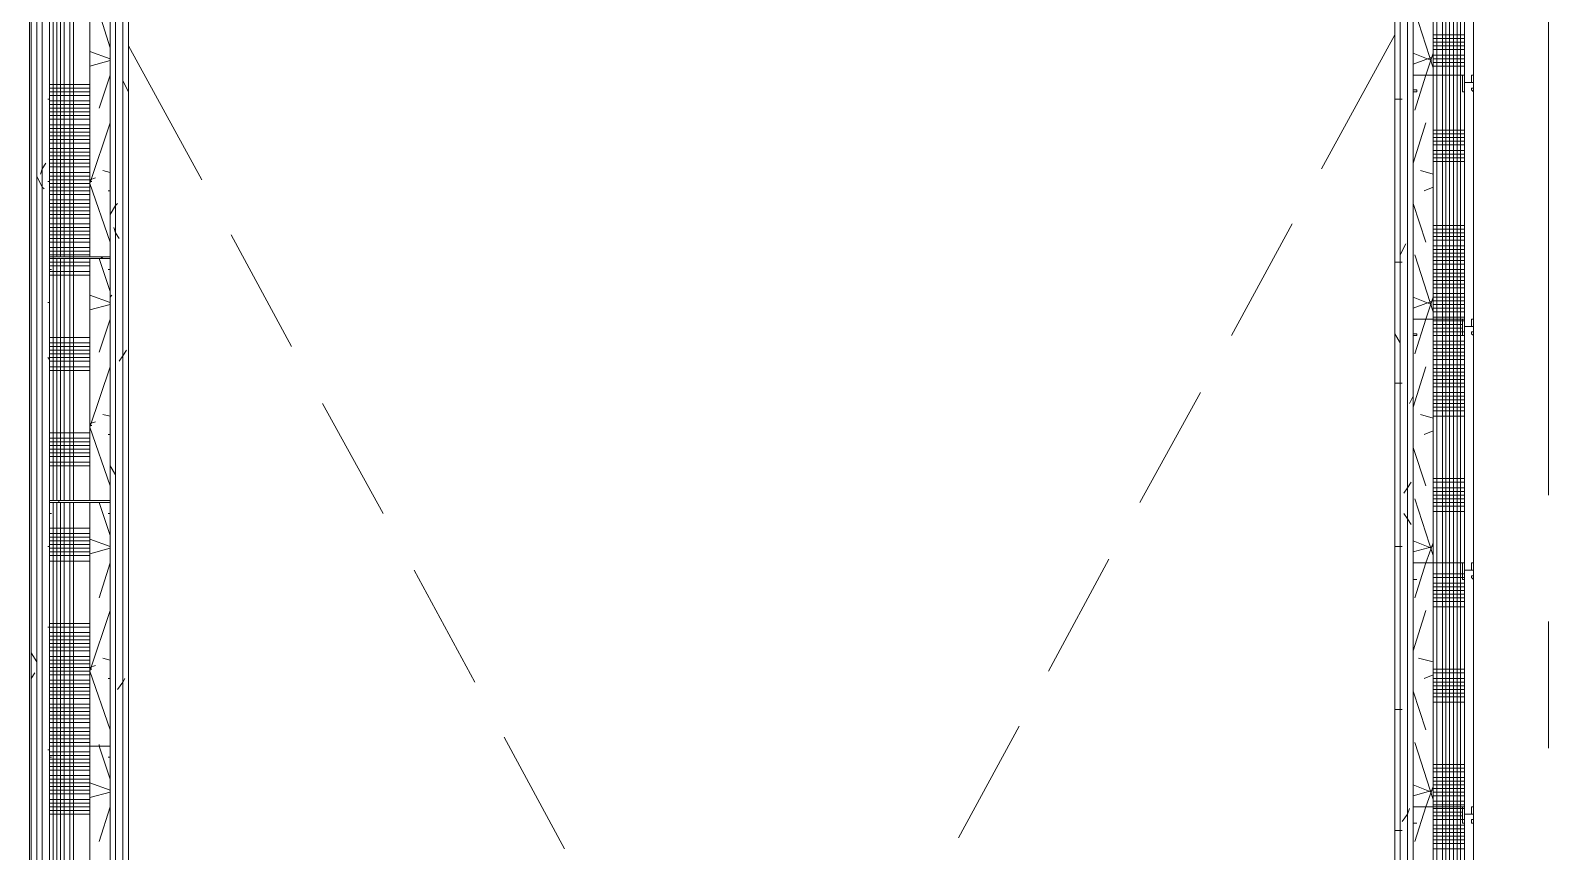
# Model space of a CAD drawing. Header units: metres. Extents: x 98 to 337, y -7 to 53.
# Drawn here: x 131.726 to 135.522, y 31.016 to 33.069 of the extents above; entities that cross this region are included whole.
import ezdxf

# ---------------------------------------------------------------- set-up
doc = ezdxf.new("R2010")
doc.units = ezdxf.units.M
doc.layers.add('PDF_Geometry', color=7, linetype='Continuous', lineweight=0, true_color=0xaaaaaa)

msp = doc.modelspace()

# ---------------------------------------------------------------- linework, layer by layer
at = {"layer": 'PDF_Geometry', "lineweight": 0}
for points in [[(135.334, 35.6045), (131.7282, 35.6045), (131.7236, 35.6045), (131.7282, 35.6045), (131.7282, 35.5861), (131.7282, 35.357), (131.7282, 26.9084), (131.7282, 26.8947), (131.7282, 26.8809), (131.7282, 26.8626)], [(135.334, 35.5861), (131.7419, 35.5861), (131.7419, 35.5724), (131.7419, 35.357), (131.7419, 26.9084), (131.7419, 26.8947), (131.7419, 26.8809)], [(135.334, 35.5724), (131.7557, 35.5724), (131.7557, 35.5541), (131.7557, 35.357), (131.7557, 26.9084)], [(131.7557, 26.9084), (131.7557, 35.5541), (131.774, 35.5541), (131.9252, 35.5541), (131.7557, 35.5541), (131.7557, 35.5724), (135.334, 35.5724), (135.334, 35.5541), (135.3111, 35.5541), (134.7109, 35.5541), (135.334, 35.5541), (135.3111, 35.5541), (135.3111, 35.4533), (135.3111, 35.4029), (135.3111, 35.357), (135.3111, 27.11)], [(135.334, 35.5541), (135.3111, 35.5541), (135.3111, 35.4029), (135.3111, 26.9084)], [(135.3111, 26.9588), (135.3111, 35.4029), (135.3111, 35.4533), (135.2332, 35.4533), (135.2332, 34.789), (135.2332, 34.1796), (135.2332, 33.5702), (135.2332, 34.1796), (135.2332, 34.789), (135.2332, 35.357), (135.2332, 35.4029), (135.2332, 35.4533), (134.9949, 35.4533), (135.2332, 35.4533), (135.2332, 35.4029), (131.8748, 35.4029), (131.8748, 35.4533), (131.9252, 35.4533), (132.5438, 35.4533), (133.1531, 35.4533), (132.5438, 35.4533), (131.9252, 35.4533), (131.774, 35.4533), (131.774, 35.5266)], [(131.774, 26.9084), (131.774, 35.357), (131.774, 35.4533), (131.774, 35.5266), (131.774, 26.9084)], [(131.8748, 33.7214), (131.8748, 34.3308), (131.8748, 34.9401), (131.8748, 35.4533), (131.774, 35.4533), (131.774, 26.9084), (131.8748, 26.9084), (132.6995, 26.9084), (133.231, 26.9084), (132.6995, 26.9084), (132.6995, 26.8947)], [(133.1531, 35.4533), (132.5438, 35.4533), (131.9252, 35.4533), (131.8748, 35.4533), (131.8748, 35.4029), (131.8748, 35.357), (131.8748, 34.9401), (131.8748, 34.3308), (131.8748, 33.7214), (131.8748, 34.3308), (131.8748, 34.9401), (131.8748, 35.4029), (131.9252, 35.4029), (131.9252, 26.9588)], [(131.9252, 27.0642), (131.9252, 35.357), (131.9252, 35.3892), (131.9252, 35.4029), (135.1828, 35.4029), (135.1828, 35.3892), (135.1828, 35.357), (135.1828, 34.7844), (135.1828, 35.3892), (135.169, 35.3892), (135.169, 35.3708), (135.169, 35.357), (135.169, 27.11)], [(131.939, 27.078), (131.939, 35.357), (131.939, 35.3708), (131.939, 35.3892), (135.169, 35.3892), (135.169, 27.078)], [(135.334, 27.11), (135.334, 35.357), (135.334, 35.4074)], [(135.334, 26.9084), (135.334, 35.4074)], [(131.9573, 27.0917), (131.9573, 35.357), (131.9573, 35.3708), (135.1507, 35.3708), (135.1507, 35.357), (135.1507, 27.11)], [(131.971, 27.11), (131.971, 35.357), (135.137, 35.357), (135.137, 27.11)], [(131.971, 27.11), (131.971, 35.357)], [(131.971, 35.357), (131.971, 27.11), (131.971, 35.357)], [(135.137, 27.11), (135.137, 35.357), (134.6605, 35.357), (134.6605, 35.3525), (134.6605, 35.3479), (134.6605, 35.3433), (135.1278, 35.3433), (134.6605, 35.3433), (134.6605, 35.3479), (134.6605, 35.3525), (134.6605, 35.357)], [(131.7832, 32.5027), (131.7832, 33.112), (131.7832, 33.7168)], [(131.7924, 32.5027), (131.7924, 33.112), (131.7924, 33.7168)], [(131.8016, 32.5027), (131.8016, 33.112), (131.8016, 33.7168)], [(131.8107, 32.5027), (131.8107, 33.112), (131.8107, 33.7168)], [(131.8244, 31.8933), (131.8244, 32.5027), (131.8244, 33.112), (131.8244, 33.7168)], [(131.8336, 31.8933), (131.8336, 32.5027), (131.8336, 33.112), (131.8336, 33.7168)], [(131.8748, 32.5027), (131.8748, 33.112), (131.8748, 33.7168)], [(135.2332, 33.5656), (135.2332, 32.9563), (135.2332, 32.3469), (135.2332, 31.7375), (135.2332, 31.1281), (135.2332, 30.5188), (135.2332, 29.9094), (135.2332, 29.3), (135.2332, 28.6907), (135.2332, 28.0813), (135.2332, 27.472), (135.2332, 27.11), (135.2332, 27.0642), (135.2332, 26.9588), (135.3111, 26.9588), (135.2332, 26.9588), (135.1828, 26.9588), (134.1794, 26.9588), (133.7808, 26.9588), (134.1794, 26.9588), (135.1828, 26.9588), (135.2332, 26.9588), (135.2332, 27.0642), (133.231, 27.0642)], [(135.2332, 30.5188), (135.2332, 31.1281), (135.2332, 31.7375), (135.2332, 32.3469), (135.2332, 32.9563), (135.2332, 33.5656), (135.2332, 32.9563), (135.2332, 32.3469), (135.2332, 31.7375), (135.2332, 31.1281), (135.2332, 30.5188)], [(135.1828, 33.529), (135.1828, 32.9563)], [(135.5219, 33.1808), (135.5219, 31.907)], [(132.1543, 32.6951), (131.971, 33.0295)], [(135.137, 33.057), (134.9537, 32.7226)], [(135.2332, 33.057), (135.3111, 33.057)], [(135.2332, 33.0479), (135.3111, 33.0479)], [(135.2332, 33.0387), (135.3111, 33.0387)], [(135.2332, 33.0295), (135.3111, 33.0295)], [(135.2332, 33.0204), (135.3111, 33.0204)], [(135.2332, 33.0067), (135.3111, 33.0067)], [(135.2332, 32.9975), (135.3111, 32.9975)], [(135.2332, 32.9883), (135.3111, 32.9883)], [(135.2332, 32.9792), (135.3111, 32.9792)], [(131.8748, 32.9333), (131.774, 32.9333)], [(131.8748, 32.9242), (131.774, 32.9242)], [(131.8748, 32.915), (131.774, 32.915)], [(135.1828, 32.9196), (135.1828, 32.3469)], [(131.8748, 32.9059), (131.774, 32.9059)], [(131.8748, 32.8921), (131.774, 32.8921)], [(131.8748, 32.8829), (131.774, 32.8829)], [(131.8748, 32.8738), (131.774, 32.8738)], [(131.8748, 32.8647), (131.774, 32.8647)], [(131.8748, 32.8555), (131.774, 32.8555)], [(131.8748, 32.8463), (131.774, 32.8463)], [(131.8748, 32.8325), (131.774, 32.8325)], [(131.8748, 32.8234), (131.774, 32.8234)], [(131.8748, 32.8143), (131.774, 32.8143)], [(131.8748, 32.8051), (131.774, 32.8051)], [(135.2332, 32.8188), (135.3111, 32.8188)], [(135.2332, 32.8097), (135.3111, 32.8097)], [(135.2332, 32.8005), (135.3111, 32.8005)], [(131.8748, 32.7959), (131.774, 32.7959)], [(131.8748, 32.7867), (131.774, 32.7867)], [(131.8748, 32.773), (131.774, 32.773)], [(131.8748, 32.7638), (131.774, 32.7638)], [(135.2332, 32.7913), (135.3111, 32.7913)], [(135.2332, 32.7821), (135.3111, 32.7821)], [(135.2332, 32.7684), (135.3111, 32.7684)], [(135.2332, 32.7592), (135.3111, 32.7592)], [(131.8748, 32.7546), (131.774, 32.7546)], [(131.8748, 32.7455), (131.774, 32.7455)], [(131.8748, 32.7363), (131.774, 32.7363)], [(131.8748, 32.7272), (131.774, 32.7272)], [(135.2332, 32.75), (135.3111, 32.75)], [(135.2332, 32.7409), (135.3111, 32.7409)], [(131.8748, 32.7134), (131.774, 32.7134)], [(131.8748, 32.7043), (131.774, 32.7043)], [(131.8748, 32.6951), (131.774, 32.6951)], [(131.8748, 32.6859), (131.774, 32.6859)], [(131.8748, 32.6768), (131.774, 32.6768)], [(131.8748, 32.6676), (131.774, 32.6676)], [(131.8748, 32.6584), (131.774, 32.6584)], [(131.8748, 32.6447), (131.774, 32.6447)], [(131.8748, 32.6356), (131.774, 32.6356)], [(131.8748, 32.6264), (131.774, 32.6264)], [(131.8748, 32.6172), (131.774, 32.6172)], [(131.8748, 32.608), (131.774, 32.608)], [(131.8748, 32.5989), (131.774, 32.5989)], [(131.8748, 32.5852), (131.774, 32.5852)], [(131.8748, 32.576), (131.774, 32.576)], [(134.8804, 32.5852), (134.7292, 32.3057)], [(135.2332, 32.5714), (135.3111, 32.5714)], [(131.8748, 32.5668), (131.774, 32.5668)], [(131.8748, 32.5576), (131.774, 32.5576)], [(131.8748, 32.5485), (131.774, 32.5485)], [(131.8748, 32.5394), (131.774, 32.5394)], [(132.3788, 32.2781), (132.2276, 32.5576)], [(135.2332, 32.5622), (135.3111, 32.5622)], [(135.2332, 32.553), (135.3111, 32.553)], [(135.2332, 32.5439), (135.3111, 32.5439)], [(131.8748, 32.5256), (131.774, 32.5256)], [(131.8748, 32.5164), (131.774, 32.5164)], [(131.8748, 32.5072), (131.774, 32.5072)], [(131.8748, 32.4981), (131.774, 32.4981)], [(131.774, 32.4889), (131.774, 32.4935)], [(131.7832, 32.4981), (131.7832, 32.5027)], [(131.7832, 31.8933), (131.7832, 32.4981)], [(131.7924, 31.8933), (131.7924, 32.4981)], [(131.8016, 31.8933), (131.8016, 32.4981)], [(131.8107, 31.8933), (131.8107, 32.4981)], [(131.8748, 31.8933), (131.8748, 32.4981)], [(131.9023, 32.4981), (131.9069, 32.5027)], [(135.2332, 32.5302), (135.3111, 32.5302)], [(135.2332, 32.521), (135.3111, 32.521)], [(135.2332, 32.5118), (135.3111, 32.5118)], [(135.2332, 32.5027), (135.3111, 32.5027)], [(135.2332, 32.4935), (135.3111, 32.4935)], [(131.8748, 32.4889), (131.774, 32.4889)], [(131.8748, 32.4797), (131.774, 32.4797)], [(131.8748, 32.466), (131.774, 32.466)], [(135.2332, 32.4843), (135.3111, 32.4843)], [(135.2332, 32.4706), (135.3111, 32.4706)], [(135.2332, 32.4614), (135.3111, 32.4614)], [(135.2332, 32.4523), (135.3111, 32.4523)], [(135.2332, 32.4431), (135.3111, 32.4431)], [(135.2332, 32.434), (135.3111, 32.434)], [(135.2332, 32.4248), (135.3111, 32.4248)], [(135.2332, 32.411), (135.3111, 32.411)], [(135.2332, 32.4019), (135.3111, 32.4019)], [(135.2332, 32.3927), (135.3111, 32.3927)], [(135.2332, 32.3835), (135.3111, 32.3835)], [(135.2332, 32.3743), (135.3111, 32.3743)], [(135.2332, 32.3652), (135.3111, 32.3652)], [(135.2332, 32.3515), (135.3111, 32.3515)], [(135.2332, 32.3423), (135.3111, 32.3423)], [(135.1828, 32.3103), (135.1828, 31.7375)], [(135.2332, 32.3331), (135.3065, 32.3331)], [(135.2332, 32.324), (135.3065, 32.324)], [(135.2332, 32.3148), (135.3111, 32.3148)], [(135.2332, 32.3057), (135.3111, 32.3057)], [(131.8748, 32.3011), (131.774, 32.3011)], [(131.8748, 32.2873), (131.774, 32.2873)], [(131.8748, 32.2781), (131.774, 32.2781)], [(131.8748, 32.269), (131.774, 32.269)], [(135.2332, 32.2919), (135.3111, 32.2919)], [(135.2332, 32.2827), (135.3111, 32.2827)], [(135.2332, 32.2736), (135.3111, 32.2736)], [(131.8748, 32.2599), (131.774, 32.2599)], [(131.8748, 32.2507), (131.774, 32.2507)], [(131.8748, 32.2415), (131.774, 32.2415)], [(131.8748, 32.2278), (131.774, 32.2278)], [(135.2332, 32.2645), (135.3111, 32.2645)], [(135.2332, 32.2553), (135.3111, 32.2553)], [(135.2332, 32.2461), (135.3111, 32.2461)], [(135.2332, 32.2323), (135.3111, 32.2323)], [(131.8748, 32.2186), (131.774, 32.2186)], [(135.2332, 32.2232), (135.3111, 32.2232)], [(135.2332, 32.214), (135.3111, 32.214)], [(135.2332, 32.2048), (135.3111, 32.2048)], [(135.2332, 32.1957), (135.3111, 32.1957)], [(134.6514, 32.1636), (134.5001, 31.8887)], [(135.2332, 32.1865), (135.3111, 32.1865)], [(135.2332, 32.1774), (135.3111, 32.1774)], [(135.2332, 32.1636), (135.3111, 32.1636)], [(135.2332, 32.1545), (135.3111, 32.1545)], [(132.6079, 31.8612), (132.4567, 32.1361)], [(135.2332, 32.1453), (135.3111, 32.1453)], [(135.2332, 32.1361), (135.3111, 32.1361)], [(135.2332, 32.127), (135.3111, 32.127)], [(135.2332, 32.1178), (135.3111, 32.1178)], [(135.2332, 32.104), (135.3111, 32.104)], [(131.8748, 32.0628), (131.774, 32.0628)], [(131.8748, 32.0491), (131.774, 32.0491)], [(131.8748, 32.0399), (131.774, 32.0399)], [(131.8748, 32.0308), (131.774, 32.0308)], [(131.8748, 32.0216), (131.774, 32.0216)], [(131.8748, 32.0124), (131.774, 32.0124)], [(131.8748, 32.0032), (131.774, 32.0032)], [(131.8748, 31.9896), (131.774, 31.9896)], [(131.8748, 31.9804), (131.774, 31.9804)], [(135.2332, 31.9483), (135.3111, 31.9483)], [(135.2332, 31.9391), (135.3111, 31.9391)], [(135.2332, 31.9253), (135.3111, 31.9253)], [(131.797, 31.8887), (131.797, 31.8933)], [(131.8748, 30.67), (131.8748, 31.2793), (131.8748, 31.8887), (131.8748, 31.2793), (131.8748, 30.67)], [(133.7808, 26.9588), (134.1794, 26.9588), (135.1828, 26.9588), (135.3111, 26.9588), (135.3111, 26.9084), (133.231, 26.9084), (133.231, 26.9588), (133.7762, 26.9588), (133.231, 26.9588), (132.6995, 26.9588), (132.5575, 26.9588), (131.971, 26.9588), (131.9252, 26.9588), (131.8748, 26.9588), (131.8748, 26.913), (131.8748, 26.9588), (131.8748, 27.6232), (131.8748, 28.2325), (131.8748, 28.8419), (131.8748, 29.4512), (131.8748, 30.0607), (131.8748, 30.67), (131.8748, 31.2793), (131.8748, 31.8887)], [(135.2332, 31.9162), (135.3111, 31.9162)], [(135.2332, 31.907), (135.3111, 31.907)], [(135.2332, 31.8979), (135.3111, 31.8979)], [(135.2332, 31.8887), (135.3111, 31.8887)], [(135.2332, 31.8796), (135.3111, 31.8796)], [(135.2332, 31.8658), (135.3111, 31.8658)], [(131.8748, 31.8245), (131.774, 31.8245)], [(131.8748, 31.8109), (131.774, 31.8109)], [(131.8748, 31.8017), (131.774, 31.8017)], [(131.8748, 31.7925), (131.774, 31.7925)], [(131.8748, 31.7833), (131.774, 31.7833)], [(131.8748, 31.7741), (131.774, 31.7741)], [(131.8748, 31.765), (131.774, 31.765)], [(131.8748, 31.7559), (131.774, 31.7559)], [(131.8748, 31.7421), (131.774, 31.7421)], [(134.4223, 31.7467), (134.2711, 31.4672)], [(132.837, 31.4397), (132.6858, 31.7192)], [(135.1828, 31.7009), (135.1828, 31.1281)], [(135.2332, 31.7101), (135.3111, 31.7101)], [(135.2332, 31.7009), (135.3111, 31.7009)], [(135.2332, 31.6871), (135.3111, 31.6871)], [(135.2332, 31.678), (135.3111, 31.678)], [(135.2332, 31.6688), (135.3111, 31.6688)], [(135.2332, 31.6596), (135.3111, 31.6596)], [(135.2332, 31.6504), (135.3111, 31.6504)], [(135.2332, 31.6413), (135.3111, 31.6413)], [(135.2332, 31.6276), (135.3111, 31.6276)], [(131.8748, 31.5863), (131.774, 31.5863)], [(135.5219, 31.5909), (135.5219, 31.2747)], [(131.8748, 31.5772), (131.774, 31.5772)], [(131.8748, 31.5634), (131.774, 31.5634)], [(131.8748, 31.5542), (131.774, 31.5542)], [(131.8748, 31.5451), (131.774, 31.5451)], [(131.8748, 31.5359), (131.774, 31.5359)], [(131.8748, 31.5268), (131.774, 31.5268)], [(131.8748, 31.5176), (131.774, 31.5176)], [(131.8748, 31.5038), (131.774, 31.5038)], [(131.8748, 31.4947), (131.774, 31.4947)], [(131.8748, 31.4856), (131.774, 31.4856)], [(131.8748, 31.4764), (131.774, 31.4764)], [(135.2332, 31.4718), (135.3111, 31.4718)], [(131.8748, 31.4672), (131.774, 31.4672)], [(131.8748, 31.458), (131.774, 31.458)], [(131.8748, 31.4443), (131.774, 31.4443)], [(131.8748, 31.4352), (131.774, 31.4352)], [(135.2332, 31.4626), (135.3111, 31.4626)], [(135.2332, 31.4489), (135.3111, 31.4489)], [(135.2332, 31.4397), (135.3111, 31.4397)], [(135.2332, 31.4306), (135.3111, 31.4306)], [(131.8748, 31.426), (131.774, 31.426)], [(131.8748, 31.4168), (131.774, 31.4168)], [(131.8748, 31.4076), (131.774, 31.4076)], [(131.8748, 31.3985), (131.774, 31.3985)], [(135.2332, 31.4214), (135.3111, 31.4214)], [(135.2332, 31.4122), (135.3111, 31.4122)], [(135.2332, 31.4031), (135.3111, 31.4031)], [(131.8748, 31.3847), (131.774, 31.3847)], [(131.8748, 31.3755), (131.774, 31.3755)], [(131.8748, 31.3664), (131.774, 31.3664)], [(131.8748, 31.3572), (131.774, 31.3572)], [(135.2332, 31.3893), (135.3111, 31.3893)], [(131.8748, 31.3481), (131.774, 31.3481)], [(131.8748, 31.3389), (131.774, 31.3389)], [(131.8748, 31.3252), (131.774, 31.3252)], [(134.1978, 31.3298), (134.0465, 31.0503)], [(131.8748, 31.316), (131.774, 31.316)], [(131.8748, 31.3069), (131.774, 31.3069)], [(131.8748, 31.2977), (131.774, 31.2977)], [(131.8748, 31.2885), (131.774, 31.2885)], [(131.8748, 31.2793), (131.774, 31.2793)], [(133.0615, 31.0228), (132.9103, 31.3023)], [(131.8748, 31.2656), (131.774, 31.2656)], [(131.8748, 31.2565), (131.774, 31.2565)], [(131.8748, 31.2473), (131.774, 31.2473)], [(131.8748, 31.2381), (131.774, 31.2381)], [(131.8748, 31.2289), (131.774, 31.2289)], [(131.8748, 31.2198), (131.774, 31.2198)], [(131.8748, 31.2061), (131.774, 31.2061)], [(135.2332, 31.2243), (135.3111, 31.2243)], [(135.2332, 31.2152), (135.3111, 31.2152)], [(131.8748, 31.1969), (131.774, 31.1969)], [(131.8748, 31.1877), (131.774, 31.1877)], [(131.8748, 31.1785), (131.774, 31.1785)], [(131.8748, 31.1694), (131.774, 31.1694)], [(135.2332, 31.2015), (135.3111, 31.2015)], [(135.2332, 31.1923), (135.3111, 31.1923)], [(135.2332, 31.1831), (135.3111, 31.1831)], [(135.2332, 31.174), (135.3111, 31.174)], [(135.2332, 31.1648), (135.3111, 31.1648)], [(131.8748, 31.1603), (131.774, 31.1603)], [(131.8748, 31.1465), (131.774, 31.1465)], [(131.8748, 31.1373), (131.774, 31.1373)], [(131.8748, 31.1281), (131.774, 31.1281)], [(135.2332, 31.1557), (135.3111, 31.1557)], [(135.2332, 31.1419), (135.3111, 31.1419)], [(135.2332, 31.1327), (135.3111, 31.1327)], [(131.8748, 31.119), (131.774, 31.119)], [(135.1828, 31.0915), (135.1828, 30.5188)], [(135.2332, 31.1236), (135.3111, 31.1236)], [(135.2332, 31.1144), (135.3065, 31.1144)], [(135.2332, 31.1052), (135.3065, 31.1052)], [(135.2332, 31.0961), (135.3111, 31.0961)], [(135.2332, 31.0823), (135.3111, 31.0823)], [(135.2332, 31.0732), (135.3111, 31.0732)], [(135.2332, 31.064), (135.3111, 31.064)], [(135.2332, 31.0549), (135.3111, 31.0549)], [(135.2332, 31.0457), (135.3111, 31.0457)], [(135.2332, 31.0365), (135.3111, 31.0365)], [(135.2332, 31.0228), (135.3111, 31.0228)]]:
    msp.add_lwpolyline(points, dxfattribs=at)
for points in [[(131.7236, 35.6045), (131.7236, 26.8626), (131.7282, 26.8626), (131.7282, 35.6045)], [(131.7282, 35.5861), (131.7282, 26.8626), (131.7419, 26.8626), (131.7419, 35.5861)], [(131.7557, 26.8809), (131.7557, 26.9084), (131.7557, 35.5724), (131.7419, 35.5724), (131.7419, 26.8809)], [(131.939, 27.0642), (131.939, 35.3892), (131.9252, 35.3892), (131.9252, 27.0642)], [(131.9573, 27.078), (131.9573, 35.3708), (131.939, 35.3708), (131.939, 27.078)], [(131.971, 27.0917), (131.971, 35.357), (131.9573, 35.357), (131.9573, 27.0917)], [(135.137, 35.357), (135.137, 27.11), (135.137, 35.357), (135.137, 27.11), (135.1507, 27.11), (135.1507, 35.357)], [(135.1507, 35.3708), (135.1507, 27.0917), (135.169, 27.0917), (135.169, 35.3708)], [(131.8748, 32.5027), (131.8748, 33.112), (131.8748, 33.7168), (131.8748, 33.112)], [(135.1828, 33.529), (135.1828, 32.9563)], [(131.8978, 33.112), (131.9252, 33.0249)], [(135.1874, 33.1166), (135.2332, 32.9746)], [(131.8748, 33.0158), (131.9252, 32.9975)], [(131.9252, 32.9929), (131.8748, 32.9792)], [(135.1828, 33.0112), (135.2286, 32.9929)], [(135.2332, 33.0021), (135.1828, 32.9838)], [(135.2332, 33.0112), (135.2149, 32.9563), (135.1874, 32.8692), (135.2149, 32.9563)], [(131.9252, 32.9563), (131.8978, 32.8738)], [(135.3111, 32.915), (135.3111, 32.9379), (135.3294, 32.9379), (135.334, 32.9379), (135.334, 32.9563), (135.334, 32.9196), (135.334, 32.9242), (135.3294, 32.9242), (135.3294, 32.9196), (135.334, 32.915), (135.334, 32.9196), (135.334, 32.9563), (135.3294, 32.9563), (135.3294, 32.9379), (135.3111, 32.9379), (135.3111, 32.9563), (135.3065, 32.9563), (135.1828, 32.9563), (135.1828, 32.9196), (135.1828, 32.915), (135.192, 32.915), (135.192, 32.9196), (135.1828, 32.9196), (135.1828, 32.9563), (135.3065, 32.9563), (135.3065, 32.915)], [(131.9573, 32.9425), (131.971, 32.915)], [(135.1828, 32.9196), (135.1828, 32.3469)], [(131.7282, 32.8692), (131.7282, 32.8738)], [(131.774, 32.8967), (131.7694, 32.8967)], [(135.1553, 32.8967), (135.1507, 32.8967), (135.137, 32.8967), (135.1507, 32.8967)], [(131.9252, 32.8371), (131.8748, 32.6859), (131.9252, 32.5394), (131.8748, 32.6859)], [(135.2149, 32.8371), (135.1828, 32.7363)], [(131.7557, 32.7226), (131.7649, 32.7363), (131.7557, 32.7226), (131.7511, 32.7089)], [(131.7557, 32.6768), (131.7603, 32.6722), (131.7557, 32.6768), (131.7419, 32.7043)], [(131.774, 32.6905), (131.7694, 32.6905)], [(131.8886, 32.6997), (131.8748, 32.6951)], [(131.8748, 32.6905), (131.8794, 32.6905)], [(131.9069, 32.718), (131.9252, 32.7134)], [(131.971, 32.718), (131.971, 32.7134)], [(135.2012, 32.718), (135.2332, 32.7089)], [(131.9252, 32.6676), (131.9206, 32.6676)], [(135.2332, 32.6768), (135.2103, 32.6676)], [(131.9252, 32.608), (131.939, 32.631), (131.9436, 32.6356), (131.939, 32.631)], [(135.1828, 32.6356), (135.2149, 32.5394)], [(131.9344, 32.576), (131.939, 32.5622), (131.9481, 32.5485), (131.939, 32.5622)], [(135.3111, 32.5806), (135.2332, 32.5806)], [(135.1507, 32.5072), (135.1645, 32.5348), (135.1507, 32.5072), (135.1507, 32.5027)], [(131.9252, 32.4706), (131.9252, 32.4981), (131.9252, 32.5027), (131.774, 32.5027), (131.774, 32.4981), (131.774, 32.4706), (131.7786, 32.4706), (131.774, 32.4706), (131.774, 32.4981), (131.9252, 32.4981), (131.9252, 32.4706), (131.9206, 32.4706)], [(131.8748, 31.8933), (131.8748, 32.4981)], [(131.8978, 32.4981), (131.9252, 32.4156)], [(135.1874, 32.5072), (135.2332, 32.3652)], [(131.774, 32.4569), (131.8748, 32.4569)], [(135.1553, 32.4889), (135.1507, 32.4889), (135.137, 32.4889), (135.1507, 32.4889)], [(131.774, 32.3881), (131.7694, 32.3881)], [(131.8748, 32.4065), (131.9252, 32.3881)], [(131.9252, 32.3835), (131.8748, 32.3698)], [(131.9252, 32.4019), (131.9298, 32.4065)], [(135.1828, 32.4019), (135.2286, 32.3835)], [(135.2332, 32.3927), (135.1828, 32.3743)], [(135.2332, 32.4019), (135.2149, 32.3469), (135.1874, 32.2599), (135.2149, 32.3469)], [(131.9252, 32.3469), (131.8978, 32.2645)], [(135.3111, 32.3057), (135.3111, 32.3285), (135.3294, 32.3285), (135.334, 32.3285), (135.334, 32.3469), (135.334, 32.3103), (135.334, 32.3148), (135.3294, 32.3148), (135.3294, 32.3103), (135.334, 32.3057), (135.334, 32.3103), (135.334, 32.3469), (135.3294, 32.3469), (135.3294, 32.3285), (135.3111, 32.3285), (135.3111, 32.3469), (135.3065, 32.3469), (135.1828, 32.3469), (135.1828, 32.3103), (135.1828, 32.3057), (135.192, 32.3057), (135.192, 32.3103), (135.1828, 32.3103), (135.1828, 32.3469), (135.3065, 32.3469), (135.3065, 32.3057)], [(135.137, 32.3103), (135.1507, 32.2873)], [(135.1828, 32.3103), (135.1828, 31.7375)], [(131.9481, 32.2415), (131.9573, 32.2553), (131.9664, 32.269), (131.9573, 32.2553)], [(131.7694, 32.2507), (131.774, 32.2461)], [(131.9252, 32.2278), (131.8748, 32.0766), (131.9252, 31.9299), (131.8748, 32.0766)], [(135.2149, 32.2278), (135.1828, 32.127)], [(135.1553, 32.1865), (135.1507, 32.1865), (135.137, 32.1865), (135.1507, 32.1865)], [(135.1736, 32.1361), (135.1828, 32.1545)], [(131.8886, 32.0903), (131.8748, 32.0858)], [(131.8748, 32.0812), (131.8794, 32.0812)], [(131.9069, 32.1086), (131.9252, 32.104)], [(135.2012, 32.1086), (135.2332, 32.0994)], [(131.9252, 32.0582), (131.9206, 32.0582)], [(135.2332, 32.0674), (135.2103, 32.0582)], [(135.1828, 32.0262), (135.2149, 31.9299)], [(131.9252, 31.9804), (131.939, 31.9574)], [(135.1599, 31.9116), (135.169, 31.9253), (135.1782, 31.9391), (135.169, 31.9253)], [(131.9252, 31.8612), (131.9252, 31.8887), (131.9252, 31.8933), (131.774, 31.8933), (131.774, 31.8887), (131.774, 31.8612), (131.7786, 31.8612), (131.774, 31.8612), (131.774, 31.8887), (131.9252, 31.8887), (131.9252, 31.8612), (131.9206, 31.8612)], [(131.8978, 31.8887), (131.9252, 31.8063)], [(135.1874, 31.8979), (135.2332, 31.7559)], [(135.1599, 31.8612), (135.169, 31.8475), (135.1782, 31.8337), (135.169, 31.8475)], [(131.774, 31.7787), (131.7694, 31.7787)], [(131.8748, 31.7971), (131.9252, 31.7787)], [(131.9252, 31.7741), (131.8748, 31.7605)], [(135.1553, 31.7787), (135.1507, 31.7787), (135.137, 31.7787), (135.1507, 31.7787)], [(135.1828, 31.7925), (135.2286, 31.7741)], [(135.2332, 31.7787), (135.1828, 31.765)], [(135.2332, 31.7879), (135.2149, 31.7375), (135.1874, 31.6504), (135.2149, 31.7375)], [(131.9252, 31.7375), (131.8978, 31.6504)], [(135.3111, 31.6963), (135.3111, 31.7192), (135.3294, 31.7192), (135.334, 31.7192), (135.334, 31.7375), (135.334, 31.7009), (135.334, 31.6963), (135.334, 31.7009), (135.334, 31.7055), (135.3294, 31.7055), (135.3294, 31.7009), (135.334, 31.6963), (135.334, 31.7009), (135.334, 31.7375), (135.3294, 31.7375), (135.3294, 31.7192), (135.3111, 31.7192), (135.3111, 31.7375), (135.3065, 31.7375), (135.1828, 31.7375), (135.1828, 31.7009), (135.1828, 31.6963), (135.192, 31.6963), (135.1828, 31.6963), (135.1828, 31.7009), (135.1828, 31.7375), (135.3065, 31.7375), (135.3065, 31.6963)], [(135.1828, 31.7009), (135.1828, 31.1281)], [(131.9252, 31.6184), (131.8748, 31.4672), (131.9252, 31.3206), (131.8748, 31.4672)], [(135.2149, 31.6184), (135.1828, 31.5176)], [(131.774, 31.5772), (131.7694, 31.5772)], [(131.7282, 31.513), (131.7419, 31.4901)], [(131.8886, 31.481), (131.8748, 31.4764)], [(131.8748, 31.4718), (131.8794, 31.4718)], [(131.9069, 31.4992), (131.9252, 31.4947)], [(135.1966, 31.4992), (135.2332, 31.4901)], [(131.7282, 31.4489), (131.7374, 31.4626)], [(131.9252, 31.4489), (131.9206, 31.4489)], [(131.9436, 31.4214), (131.9573, 31.4397), (131.9619, 31.4489), (131.9573, 31.4397)], [(135.2332, 31.458), (135.2103, 31.4489)], [(135.1828, 31.4168), (135.2149, 31.3206)], [(135.1553, 31.371), (135.1507, 31.371), (135.137, 31.371), (135.1507, 31.371)], [(131.9252, 31.2519), (131.9252, 31.2793), (131.774, 31.2793), (131.774, 31.2519), (131.7786, 31.2519), (131.774, 31.2519), (131.774, 31.2793), (131.9252, 31.2793), (131.9252, 31.2519), (131.9206, 31.2519)], [(131.8978, 31.2839), (131.8978, 31.2793), (131.9252, 31.1969), (131.8978, 31.2793)], [(135.1874, 31.2885), (135.2332, 31.1465)], [(131.774, 31.2702), (131.7694, 31.2702)], [(135.3111, 31.2335), (135.2332, 31.2335)], [(131.8748, 31.1877), (131.9252, 31.1694)], [(131.9252, 31.1648), (131.8748, 31.1511)], [(135.1828, 31.1831), (135.2286, 31.1648)], [(135.2332, 31.1694), (135.1828, 31.1557)], [(135.2332, 31.1785), (135.2149, 31.1281), (135.1874, 31.0411), (135.2149, 31.1281)], [(131.9252, 31.1281), (131.8978, 31.0411)], [(135.3111, 31.0869), (135.3111, 31.1098), (135.3294, 31.1098), (135.334, 31.1098), (135.334, 31.1281), (135.334, 31.0869), (135.334, 31.0961), (135.3294, 31.0961), (135.3294, 31.0869), (135.334, 31.0869), (135.334, 31.1281), (135.3294, 31.1281), (135.3294, 31.1098), (135.3111, 31.1098), (135.3111, 31.1281), (135.3065, 31.1281), (135.1828, 31.1281), (135.1828, 31.0915), (135.1828, 31.0869), (135.192, 31.0869), (135.1828, 31.0869), (135.1828, 31.0915), (135.1828, 31.1281), (135.3065, 31.1281), (135.3065, 31.0869)], [(131.774, 31.1098), (131.8748, 31.1098)], [(135.1553, 31.0915), (135.169, 31.1098), (135.1736, 31.1236), (135.169, 31.1098)], [(135.1828, 31.0915), (135.1828, 30.5188)], [(135.1553, 31.0686), (135.1507, 31.0686), (135.137, 31.0686), (135.1507, 31.0686)]]:
    msp.add_lwpolyline(points, close=True, dxfattribs=at)
at = {"layer": 'PDF_Geometry', "color": 254, "lineweight": 0, "true_color": 0xd4d4d4}
for points in [[(135.2424, 26.9588), (135.2424, 28.1867), (135.2424, 35.4533), (135.2424, 35.5541)], [(135.2561, 26.9588), (135.2561, 28.1867), (135.2561, 35.4533), (135.2561, 35.5541), (135.2561, 35.4533)], [(135.2652, 26.9588), (135.2652, 27.472), (135.2652, 28.0813), (135.2652, 28.1867), (135.2652, 28.6907), (135.2652, 29.3), (135.2652, 29.9094), (135.2652, 30.5188), (135.2652, 31.1281), (135.2652, 31.7375), (135.2652, 32.3469), (135.2652, 32.9563), (135.2652, 33.5656)], [(135.2744, 26.9588), (135.2744, 27.472), (135.2744, 28.0813), (135.2744, 28.1867), (135.2744, 28.6907), (135.2744, 29.3), (135.2744, 29.9094), (135.2744, 30.5188), (135.2744, 31.1281), (135.2744, 31.7375), (135.2744, 32.3469), (135.2744, 32.9563), (135.2744, 33.5656)], [(135.2836, 26.9588), (135.2836, 27.472), (135.2836, 28.0813), (135.2836, 28.1867), (135.2836, 28.6907), (135.2836, 29.3), (135.2836, 29.9094), (135.2836, 30.5188), (135.2836, 31.1281), (135.2836, 31.7375), (135.2836, 32.3469), (135.2836, 32.9563), (135.2836, 33.5656)], [(135.2928, 26.9588), (135.2928, 27.472), (135.2928, 28.0813), (135.2928, 28.1867), (135.2928, 28.6907), (135.2928, 29.3), (135.2928, 29.9094), (135.2928, 30.5188), (135.2928, 31.1281), (135.2928, 31.7375), (135.2928, 32.3469), (135.2928, 32.9563), (135.2928, 33.5656)], [(135.3019, 26.9588), (135.3019, 27.472), (135.3019, 28.0813), (135.3019, 28.1867), (135.3019, 28.6907), (135.3019, 29.3), (135.3019, 29.9094), (135.3019, 30.5188), (135.3019, 31.1281), (135.3019, 31.7375), (135.3019, 32.3469), (135.3019, 32.9563), (135.3019, 33.5656)], [(131.7832, 26.913), (131.7832, 27.6232), (131.7832, 28.1867), (131.7832, 28.2325), (131.7832, 28.8419), (131.7832, 29.4512), (131.7832, 30.0607), (131.7832, 30.67), (131.7832, 31.2793), (131.7832, 31.8887)], [(131.7924, 26.913), (131.7924, 27.6232), (131.7924, 28.1867), (131.7924, 28.2325), (131.7924, 28.8419), (131.7924, 29.4512), (131.7924, 30.0607), (131.7924, 30.67), (131.7924, 31.2793), (131.7924, 31.8887)], [(131.8016, 26.913), (131.8016, 27.6232), (131.8016, 28.1867), (131.8016, 28.2325), (131.8016, 28.8419), (131.8016, 29.4512), (131.8016, 30.0607), (131.8016, 30.67), (131.8016, 31.2793), (131.8016, 31.8887)], [(131.8107, 26.913), (131.8107, 27.6232), (131.8107, 28.1867), (131.8107, 28.2325), (131.8107, 28.8419), (131.8107, 29.4512), (131.8107, 30.0607), (131.8107, 30.67), (131.8107, 31.2793), (131.8107, 31.8887)], [(131.8244, 26.913), (131.8244, 27.6232), (131.8244, 28.1867), (131.8244, 28.2325), (131.8244, 28.8419), (131.8244, 29.4512), (131.8244, 30.0607), (131.8244, 30.67), (131.8244, 31.2793), (131.8244, 31.8887)], [(131.8336, 26.913), (131.8336, 27.6232), (131.8336, 28.1867), (131.8336, 28.2325), (131.8336, 28.8419), (131.8336, 29.4512), (131.8336, 30.0607), (131.8336, 30.67), (131.8336, 31.2793), (131.8336, 31.8887)]]:
    msp.add_lwpolyline(points, dxfattribs=at)

doc.saveas('drawing.dxf')
